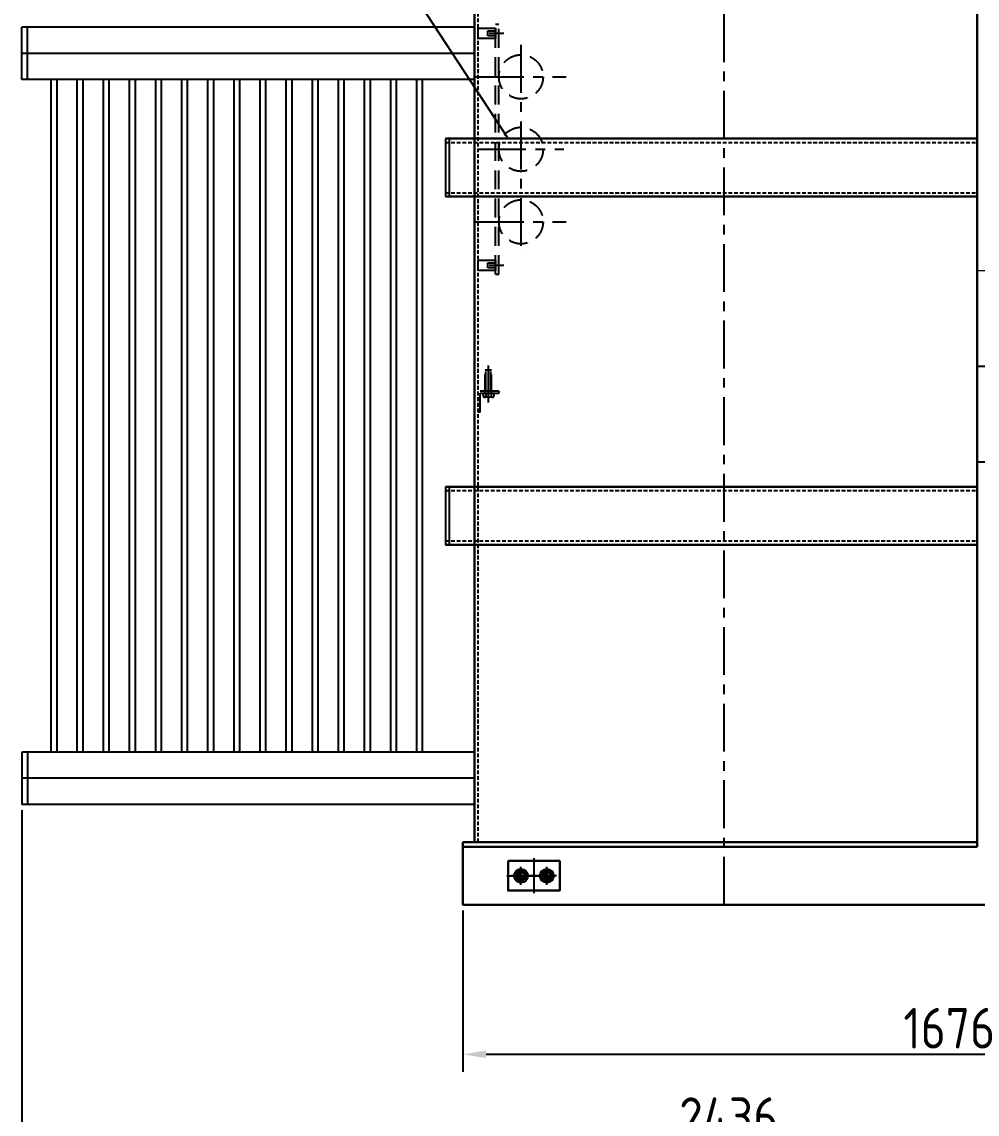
# Model space of a CAD drawing. Header units: millimetres. Extents: x 116956 to 138384, y -169944 to -162492.
# Drawn here: x 132262 to 133908, y -166022 to -164138 of the extents above; entities that cross this region are included whole.
import ezdxf

# ---------------------------------------------------------------- set-up
doc = ezdxf.new("R2010")
doc.units = ezdxf.units.MM
doc.header["$LTSCALE"] = 13
for name, pattern in [('ACAD_ISO02W100', [15, 12, -3]), ('CENTER', [50.8, 31.75, -6.35, 6.35, -6.35]), ('CENTERX2', [101.6, 63.5, -12.7, 12.7, -12.7]), ('DASHED', [0.75, 0.5, -0.25])]:
    doc.linetypes.add(name, pattern=pattern)
doc.layers.get('0').update_dxf_attribs({"color": 1, "linetype": 'CENTER'})
for name, color, linetype in [('1', 4, 'Continuous'), ('2', 3, 'Continuous'), ('3中心线层', 1, 'CENTER'), ('4虚线层', 6, 'DASHED'), ('粗实线', 4, 'Continuous')]:
    doc.layers.add(name, color=color, linetype=linetype)
doc.layers.add('标注、文本', color=3, linetype='Continuous', lineweight=25)
doc.styles.get("Standard").update_dxf_attribs({"font": 'gbenor.shx', "bigfont": 'gbcbig.shx'})
doc.dimstyles.new('1-15', dxfattribs={"dimscale": 20, "dimtxt": 3.5, "dimasz": 2, "dimexe": 1.5, "dimexo": 0.5, "dimgap": 0.5, "dimtad": 1, "dimtoh": 1, "dimdec": 1, "dimdsep": 46, "dimtxsty": 'Standard', "dimcen": 2.5, "dimclrd": 3, "dimclre": 3, "dimclrt": 3, "dimadec": 0, "dimazin": 2, "dimtfac": 1, "dimtdec": 1, "dimtmove": 0, "dimatfit": 2, "dimfxl": 1, "dimarcsym": 0})

# ---------------------------------------------------------------- blocks, each defined once
blk = doc.blocks.new('角钢')
at = {"layer": '3中心线层'}
blk.add_line((212593.6, 11126.3), (212593.6, 11190), dxfattribs=at)
at = {"layer": '4虚线层', "ltscale": 5}
for p, q in [((212588.2, 11142), (212588.2, 11182.5)), ((212588.2, 11182.5), (212599, 11182.5)), ((212589.3, 11146.7), (212589.3, 11182.5)), ((212597.9, 11146.7), (212597.9, 11182.5)), ((212599, 11142), (212599, 11182.5)), ((212611.6, 11145.6), (212575.6, 11145.6)), ((212579.2, 11109.6), (212579.2, 11142)), ((212579.2, 11142), (212611.6, 11142)), ((212584.6, 11142), (212584.6, 11136.2)), ((212589.1, 11142), (212589.1, 11136.2)), ((212600.4, 11135.2), (212593.6, 11135.2)), ((212598.1, 11142), (212598.1, 11136.2)), ((212602.6, 11142), (212602.6, 11136.2)), ((212611.6, 11145.6), (212611.6, 11142)), ((212579.2, 11109.6), (212575.6, 11109.6))]:
    blk.add_line(p, q, dxfattribs=at)
at = {"layer": '4虚线层'}
blk.add_line((212593.6, 11135.2), (212586.8, 11135.2), dxfattribs=at)
blk.add_arc((212586.8, 11138.2), 3.01, 221.6088, 318.3912, dxfattribs=at)
at = {"layer": '4虚线层', "ltscale": 5}
for centre, radius, start, end in [((212593.6, 11145.8), 10.5, 244.676, 295.324), ((212600.4, 11138.2), 3.01, 221.6088, 318.3912)]:
    blk.add_arc(centre, radius, start, end, dxfattribs=at)
blk = doc.blocks.new('A$C7A9C35AF')
at = {"layer": '1', "color": 1, "linetype": 'CENTERX2', "lineweight": -3, "ltscale": 0.1}
for p, q in [((23.1, 415), (48.2, 415)), ((77.9, 395.1), (77.9, 31.7)), ((0, 340), (155.7, 340)), ((3.9, 215), (151.8, 215)), ((0, 90), (155.7, 90)), ((23.1, 15), (48.2, 15))]:
    blk.add_line(p, q, dxfattribs=at)
at = {"layer": '4虚线层', "ltscale": 5}
for p, q in [((39.9, 430), (33.9, 430)), ((33.9, 0), (33.9, 430)), ((39.9, 0), (39.9, 430)), ((33.9, 0), (39.9, 0))]:
    blk.add_line(p, q, dxfattribs=at)
for points in [[(3.9, 423.9), (33.9, 423.9), (33.9, 406.1), (3.9, 406.1)], [(3.9, 423.9), (33.9, 423.9), (33.9, 406.1), (3.9, 406.1)], [(20.9, 419.3), (33.9, 419.3), (33.9, 410.7), (20.9, 410.7)], [(20.9, 419.3), (33.9, 419.3), (33.9, 410.7), (20.9, 410.7)], [(3.9, 23.9), (33.9, 23.9), (33.9, 6.1), (3.9, 6.1)], [(3.9, 23.9), (33.9, 23.9), (33.9, 6.1), (3.9, 6.1)], [(20.9, 19.3), (33.9, 19.3), (33.9, 10.7), (20.9, 10.7)], [(20.9, 19.3), (33.9, 19.3), (33.9, 10.7), (20.9, 10.7)]]:
    blk.add_lwpolyline(points, close=True, dxfattribs=at)
for centre in [(77.9, 340), (77.9, 215), (77.9, 90)]:
    blk.add_circle(centre, 38, dxfattribs=at)
blk = doc.blocks.new('*D1497')
at = {"layer": 'Defpoints', "color": 0, "transparency": 16777216}
for p in [(133021.9, -165660.5), (134697.9, -165660.5), (134697.9, -165918.4)]:
    blk.add_point(p, dxfattribs=at)
at = {"layer": '标注、文本', "color": 3, "lineweight": -2, "transparency": 16777216}
for p, q in [((133021.9, -165670.5), (133021.9, -165948.4)), ((134697.9, -165670.5), (134697.9, -165948.4)), ((133061.9, -165918.4), (134657.9, -165918.4))]:
    blk.add_line(p, q, dxfattribs=at)
at = {"layer": '标注、文本', "color": 3, "transparency": 16777216}
for points in [[(133061.9, -165911.8), (133061.9, -165925.1), (133021.9, -165918.4)], [(134657.9, -165911.8), (134657.9, -165925.1), (134697.9, -165918.4)]]:
    blk.add_solid(points, dxfattribs=at)
at = {"layer": '标注、文本', "color": 3, "transparency": 16777216, "insert": (133859.9, -165873.4), "char_height": 70, "attachment_point": 5}
blk.add_mtext('1676', dxfattribs=at)
blk = doc.blocks.new('*D1498')
at = {"layer": 'Defpoints', "color": 0, "transparency": 16777216}
for p in [(132261.9, -165487.5), (134697.9, -165660.5), (132261.9, -166072.6)]:
    blk.add_point(p, dxfattribs=at)
at = {"layer": '标注、文本', "color": 3, "lineweight": -2, "transparency": 16777216}
for p, q in [((132261.9, -165497.5), (132261.9, -166102.6)), ((134697.9, -165670.5), (134697.9, -166102.6)), ((134657.9, -166072.6), (132301.9, -166072.6))]:
    blk.add_line(p, q, dxfattribs=at)
at = {"layer": '标注、文本', "color": 3, "transparency": 16777216}
for points in [[(132301.9, -166065.9), (132301.9, -166079.3), (132261.9, -166072.6)], [(134657.9, -166065.9), (134657.9, -166079.3), (134697.9, -166072.6)]]:
    blk.add_solid(points, dxfattribs=at)
at = {"layer": '标注、文本', "color": 3, "transparency": 16777216, "insert": (133479.9, -166027.6), "char_height": 70, "attachment_point": 5}
blk.add_mtext('2436', dxfattribs=at)

msp = doc.modelspace()

# ---------------------------------------------------------------- linework, layer by layer
at = {"color": 2, "linetype": 'ACAD_ISO02W100', "lineweight": 13}
msp.add_line((133907.931, -164567.159), (134072.07, -164567.159), dxfattribs=at)
at = {"layer": '1', "color": 1, "linetype": 'CENTERX2', "lineweight": -3, "ltscale": 0.1}
for p, q in [((133471.931, -165660.543), (133471.931, -163852.409)), ((133907.931, -164732.159), (134072.07, -164732.159)), ((133907.931, -164897.159), (134072.07, -164897.159)), ((133144.181, -165580.405), (133144.181, -165640.68)), ((133097.858, -165610.543), (133190.504, -165610.543)), ((133183.306, -165610.543), (133105.056, -165610.543)), ((133113.631, -165610.543), (133130.231, -165610.543)), ((133121.931, -165626.043), (133121.931, -165595.043)), ((133121.931, -165602.243), (133121.931, -165618.843)), ((133122.181, -165620.551), (133122.181, -165600.535)), ((133158.131, -165610.543), (133174.731, -165610.543)), ((133166.181, -165620.551), (133166.181, -165600.535)), ((133166.431, -165626.043), (133166.431, -165595.043)), ((133166.431, -165602.243), (133166.431, -165618.843))]:
    msp.add_line(p, q, dxfattribs=at)
at = {"layer": '1', "ltscale": 4}
for p, q in [((133041.931, -164147.496), (132261.949, -164147.496)), ((132261.949, -164237.496), (132261.949, -164147.496)), ((132271.949, -164237.496), (132271.949, -164147.496)), ((133041.931, -164237.496), (132261.949, -164237.496)), ((133041.931, -165397.496), (132261.949, -165397.496)), ((132261.949, -165397.496), (132261.949, -165487.496)), ((132271.949, -165397.496), (132271.949, -165487.496)), ((133041.931, -165487.496), (132261.949, -165487.496))]:
    msp.add_line(p, q, dxfattribs=at)
at = {"layer": '1'}
for p, q in [((132311.952, -164237.496), (132311.952, -165397.496)), ((132321.952, -164237.496), (132321.952, -165397.496)), ((132356.952, -164237.496), (132356.952, -165397.496)), ((132366.952, -164237.496), (132366.952, -165397.496)), ((132401.952, -164237.496), (132401.952, -165397.496)), ((132411.952, -164237.496), (132411.952, -165397.496)), ((132446.952, -164237.496), (132446.952, -165397.496)), ((132456.952, -164237.496), (132456.952, -165397.496)), ((132491.952, -164237.496), (132491.952, -165397.496)), ((132501.952, -164237.496), (132501.952, -165397.496)), ((132536.952, -164237.496), (132536.952, -165397.496)), ((132546.952, -164237.496), (132546.952, -165397.496)), ((132581.952, -164237.496), (132581.952, -165397.496)), ((132591.952, -164237.496), (132591.952, -165397.496)), ((132626.952, -164237.496), (132626.952, -165397.496)), ((132636.952, -164237.496), (132636.952, -165397.496)), ((132671.952, -164237.496), (132671.952, -165397.496)), ((132681.952, -164237.496), (132681.952, -165397.496)), ((132716.952, -164237.496), (132716.952, -165397.496)), ((132726.952, -164237.496), (132726.952, -165397.496)), ((132761.952, -164237.496), (132761.952, -165397.496)), ((132771.952, -164237.496), (132771.952, -165397.496)), ((132806.952, -164237.496), (132806.952, -165397.496)), ((132816.952, -164237.496), (132816.952, -165397.496)), ((132851.952, -164237.496), (132851.952, -165397.496)), ((132861.952, -164237.496), (132861.952, -165397.496)), ((132896.952, -164237.496), (132896.952, -165397.496)), ((132906.952, -164237.496), (132906.952, -165397.496)), ((132941.952, -164237.496), (132941.952, -165397.496)), ((132951.952, -164237.496), (132951.952, -165397.496)), ((133121.931, -165600.618), (133113.336, -165605.58)), ((133113.336, -165605.58), (133113.336, -165615.505)), ((133130.526, -165605.58), (133121.931, -165600.618)), ((133130.526, -165615.505), (133130.526, -165605.58)), ((133166.431, -165600.618), (133157.836, -165605.58)), ((133157.836, -165605.58), (133157.836, -165615.505)), ((133175.026, -165605.58), (133166.431, -165600.618)), ((133175.026, -165615.505), (133175.026, -165605.58)), ((133113.336, -165615.505), (133121.931, -165620.468)), ((133121.931, -165620.468), (133130.526, -165615.505)), ((133157.836, -165615.505), (133166.431, -165620.468)), ((133166.431, -165620.468), (133175.026, -165615.505))]:
    msp.add_line(p, q, dxfattribs=at)
for centre, radius in [((133121.931, -165610.543), 12), ((133121.931, -165610.543), 8.595), ((133121.931, -165610.543), 6), ((133166.431, -165610.543), 12), ((133166.431, -165610.543), 8.595), ((133166.431, -165610.543), 6)]:
    msp.add_circle(centre, radius, dxfattribs=at)
at = {"layer": '2'}
for centre in [(133121.931, -165610.543), (133166.431, -165610.543)]:
    msp.add_arc(centre, 5.1, 90, 0, dxfattribs=at)
at = {"layer": '3中心线层', "ltscale": 40}
for p, q in [((132261.949, -164192.496), (133041.931, -164192.496)), ((133041.931, -165442.496), (132261.949, -165442.496))]:
    msp.add_line(p, q, dxfattribs=at)
at = {"layer": '4虚线层'}
for p, q in [((133907.931, -163709.191), (133907.931, -165552.543)), ((133047.931, -165552.543), (133047.931, -163850.409)), ((132991.931, -164346.207), (133907.931, -164346.207)), ((132991.931, -164433.207), (133907.931, -164433.207)), ((132991.931, -164946.207), (133907.931, -164946.207)), ((132991.931, -165033.207), (133907.931, -165033.207)), ((133907.931, -165552.543), (133021.931, -165552.543))]:
    msp.add_line(p, q, dxfattribs=at)
at = {"layer": '4虚线层', "ltscale": 5}
msp.add_line((133907.931, -163817.543), (133907.931, -165552.543), dxfattribs=at)
at = {"layer": '标注、文本'}
for p, q in [((132531.785, -163471.537), (133098.373, -164337.092)), ((132991.931, -164339.707), (132991.931, -164439.707)), ((132997.931, -164339.707), (132997.931, -164439.707)), ((132991.931, -164939.707), (132991.931, -165039.707)), ((132997.931, -164939.707), (132997.931, -165039.707))]:
    msp.add_line(p, q, dxfattribs=at)
at = {"layer": '标注、文本', "color": 4, "lineweight": 30}
for p, q in [((133907.931, -163709.191), (133907.931, -165560.543)), ((133041.931, -165552.543), (133041.931, -163852.409)), ((132991.931, -164339.707), (133907.931, -164339.707)), ((132991.931, -164439.707), (133907.931, -164439.707)), ((132991.931, -164939.707), (133907.931, -164939.707)), ((132991.931, -165039.707), (133907.931, -165039.707)), ((133907.931, -165552.543), (133021.931, -165552.543)), ((133021.931, -165552.543), (133021.931, -165560.543)), ((133907.931, -165560.543), (133021.931, -165560.543)), ((133021.931, -165660.543), (133021.931, -165560.543)), ((134697.931, -165660.543), (133021.931, -165660.543))]:
    msp.add_line(p, q, dxfattribs=at)
msp.add_lwpolyline([(133099.681, -165585.043), (133188.681, -165585.043), (133188.681, -165636.043), (133099.681, -165636.043)], close=True, dxfattribs=at)
for centre in [(133122.181, -165610.543), (133166.181, -165610.543)]:
    msp.add_circle(centre, 7, dxfattribs=at)
at = {"layer": '标注、文本'}
for centre in [(133122.181, -165610.543), (133166.181, -165610.543)]:
    msp.add_arc(centre, 6, 90, 0, dxfattribs=at)
at = {"layer": '粗实线', "lineweight": 30}
for p, q in [((133041.931, -164292.535), (133041.931, -164202.535)), ((133041.931, -165222.535), (133041.931, -165312.535))]:
    msp.add_line(p, q, dxfattribs=at)

# ---------------------------------------------------------------- block references
at = {"layer": '标注、文本'}
for name, p in [('A$C7A9C35AF', (133044.077, -164573.065)), ('角钢', (-79527.672, -175920.619))]:
    msp.add_blockref(name, p, dxfattribs=at)

# ---------------------------------------------------------------- dimensions: what is measured, and where the dimension line sits
for base, p1, p2, picture, middle in [((132261.949, -166072.605), (134697.931, -165660.543), (132261.949, -165487.496), '*D1498', (133479.94, -166027.605)), ((134697.931, -165918.435), (133021.931, -165660.543), (134697.931, -165660.543), '*D1497', (133859.931, -165873.435))]:
    dim = msp.add_linear_dim(base=base, p1=p1, p2=p2, dimstyle='1-15', dxfattribs=at)
    dim.commit()
    dim.dimension.update_dxf_attribs({"geometry": picture, "text_midpoint": middle})

doc.saveas('drawing.dxf')
